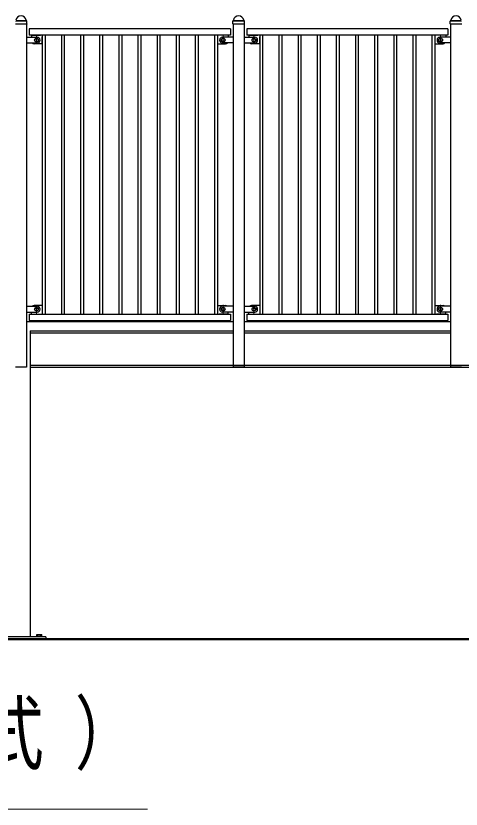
# Model space of a CAD drawing. Units: millimetres on the paper. Extents: x -365 to 0, y -19 to 257.
# Drawn here: x -279.3 to -262.92, y 117.06 to 146.24 of the extents above; entities that cross this region are included whole.
import ezdxf

# ---------------------------------------------------------------- set-up
doc = ezdxf.new("R2010")
doc.units = ezdxf.units.MM
doc.linetypes.add('USER2', pattern=[6, 3, -1, 1, -1])
doc.layers.add('LY_1', color=7, linetype='Continuous', lineweight=25)
doc.styles.add('ＭＳ ゴシック', font='')
doc.styles.get('ＭＳ ゴシック').set_extended_font_data('MS Gothic')

msp = doc.modelspace()

# ---------------------------------------------------------------- linework, layer by layer
at = {"layer": 'LY_1', "color": 4}
for p, q in [((-278.897, 145.937), (-279.316, 145.937)), ((-278.903, 146.059), (-278.912, 146.068)), ((-278.892, 145.943), (-278.897, 145.937)), ((-278.892, 145.943), (-278.894, 146.04)), ((-271.321, 145.943), (-271.318, 146.04)), ((-271.321, 145.943), (-271.316, 145.937)), ((-270.897, 145.937), (-271.316, 145.937)), ((-271.31, 146.059), (-271.301, 146.068)), ((-270.903, 146.059), (-270.912, 146.068)), ((-270.892, 145.943), (-270.897, 145.937)), ((-270.892, 145.943), (-270.894, 146.04)), ((-263.321, 145.943), (-263.318, 146.04)), ((-263.321, 145.943), (-263.316, 145.937)), ((-262.897, 145.937), (-263.316, 145.937)), ((-263.31, 146.059), (-263.301, 146.068))]:
    msp.add_line(p, q, dxfattribs=at)
at = {"layer": 'LY_1', "color": 4, "lineweight": 13}
for p, q in [((-278.903, 146.047), (-279.31, 146.047)), ((-278.921, 146.071), (-279.292, 146.071)), ((-270.903, 146.047), (-271.31, 146.047)), ((-270.921, 146.071), (-271.292, 146.071)), ((-262.903, 146.047), (-263.31, 146.047)), ((-262.921, 146.071), (-263.292, 146.071)), ((-278.507, 145.387), (-278.573, 145.387)), ((-271.706, 145.387), (-271.64, 145.387)), ((-270.507, 145.387), (-270.573, 145.387)), ((-263.706, 145.387), (-263.64, 145.387)), ((-278.573, 145.307), (-278.507, 145.307)), ((-271.64, 145.307), (-271.706, 145.307)), ((-270.573, 145.307), (-270.507, 145.307)), ((-263.64, 145.307), (-263.706, 145.307)), ((-278.507, 135.486), (-278.573, 135.486)), ((-278.573, 135.406), (-278.507, 135.406)), ((-271.706, 135.486), (-271.64, 135.486)), ((-271.64, 135.486), (-271.706, 135.486)), ((-271.64, 135.406), (-271.706, 135.406)), ((-271.706, 135.406), (-271.64, 135.406)), ((-270.507, 135.486), (-270.573, 135.486)), ((-270.573, 135.406), (-270.507, 135.406)), ((-263.706, 135.486), (-263.64, 135.486)), ((-263.64, 135.486), (-263.706, 135.486)), ((-263.64, 135.406), (-263.706, 135.406)), ((-263.706, 135.406), (-263.64, 135.406))]:
    msp.add_line(p, q, dxfattribs=at)
at = {"layer": 'LY_1'}
for p, q in [((-278.905, 145.937), (-278.905, 133.313)), ((-271.308, 145.937), (-271.308, 133.313)), ((-270.905, 145.937), (-270.905, 133.313)), ((-263.308, 145.937), (-263.308, 133.313)), ((-278.807, 145.76), (-278.807, 145.533)), ((-271.406, 145.76), (-278.807, 145.76)), ((-271.406, 145.76), (-271.406, 145.533)), ((-270.807, 145.76), (-270.807, 145.533)), ((-263.406, 145.76), (-270.807, 145.76)), ((-263.406, 145.76), (-263.406, 145.533)), ((-271.406, 145.533), (-278.807, 145.533)), ((-278.727, 145.533), (-278.393, 145.533)), ((-278.727, 145.533), (-278.727, 145.453)), ((-278.573, 145.387), (-278.507, 145.387)), ((-278.327, 145.533), (-278.327, 135.26)), ((-278.327, 145.213), (-278.327, 145.467)), ((-278.22, 145.533), (-278.22, 135.26)), ((-277.623, 145.533), (-277.623, 135.26)), ((-277.516, 145.533), (-277.516, 135.26)), ((-276.919, 145.533), (-276.919, 135.26)), ((-276.813, 145.533), (-276.813, 135.26)), ((-276.216, 145.533), (-276.216, 135.26)), ((-276.109, 145.533), (-276.109, 135.26)), ((-275.512, 145.533), (-275.512, 135.26)), ((-275.405, 145.533), (-275.405, 135.26)), ((-274.808, 145.533), (-274.808, 135.26)), ((-274.701, 145.533), (-274.701, 135.26)), ((-274.104, 145.533), (-274.104, 135.26)), ((-273.998, 145.533), (-273.998, 135.26)), ((-273.401, 145.533), (-273.401, 135.26)), ((-273.294, 145.533), (-273.294, 135.26)), ((-272.697, 145.533), (-272.697, 135.26)), ((-272.59, 145.533), (-272.59, 135.26)), ((-271.993, 145.533), (-271.993, 135.26)), ((-271.886, 145.533), (-271.886, 135.26)), ((-271.486, 145.533), (-271.82, 145.533)), ((-271.64, 145.387), (-271.706, 145.387)), ((-271.486, 145.533), (-271.486, 145.453)), ((-263.406, 145.533), (-270.807, 145.533)), ((-270.727, 145.533), (-270.393, 145.533)), ((-270.727, 145.533), (-270.727, 145.453)), ((-270.573, 145.387), (-270.507, 145.387)), ((-270.327, 145.533), (-270.327, 135.26)), ((-270.327, 145.213), (-270.327, 145.467)), ((-270.22, 145.533), (-270.22, 135.26)), ((-269.623, 145.533), (-269.623, 135.26)), ((-269.516, 145.533), (-269.516, 135.26)), ((-268.919, 145.533), (-268.919, 135.26)), ((-268.813, 145.533), (-268.813, 135.26)), ((-268.216, 145.533), (-268.216, 135.26)), ((-268.109, 145.533), (-268.109, 135.26)), ((-267.512, 145.533), (-267.512, 135.26)), ((-267.405, 145.533), (-267.405, 135.26)), ((-266.808, 145.533), (-266.808, 135.26)), ((-266.701, 145.533), (-266.701, 135.26)), ((-266.104, 145.533), (-266.104, 135.26)), ((-265.998, 145.533), (-265.998, 135.26)), ((-265.401, 145.533), (-265.401, 135.26)), ((-265.294, 145.533), (-265.294, 135.26)), ((-264.697, 145.533), (-264.697, 135.26)), ((-264.59, 145.533), (-264.59, 135.26)), ((-263.993, 145.533), (-263.993, 135.26)), ((-263.886, 145.533), (-263.886, 135.26)), ((-263.486, 145.533), (-263.82, 145.533)), ((-263.64, 145.387), (-263.706, 145.387)), ((-263.486, 145.533), (-263.486, 145.453)), ((-278.327, 145.213), (-278.627, 145.213)), ((-278.573, 145.307), (-278.507, 145.307)), ((-271.886, 145.213), (-271.586, 145.213)), ((-271.64, 145.307), (-271.706, 145.307)), ((-270.327, 145.213), (-270.627, 145.213)), ((-270.573, 145.307), (-270.507, 145.307)), ((-263.886, 145.213), (-263.586, 145.213)), ((-263.64, 145.307), (-263.706, 145.307)), ((-278.327, 135.58), (-278.627, 135.58)), ((-278.573, 135.486), (-278.507, 135.486)), ((-278.573, 135.406), (-278.507, 135.406)), ((-278.327, 135.58), (-278.327, 135.326)), ((-271.886, 135.58), (-271.886, 135.326)), ((-271.886, 135.58), (-271.586, 135.58)), ((-271.64, 135.486), (-271.706, 135.486)), ((-271.64, 135.406), (-271.706, 135.406)), ((-270.327, 135.58), (-270.627, 135.58)), ((-270.573, 135.486), (-270.507, 135.486)), ((-270.573, 135.406), (-270.507, 135.406)), ((-270.327, 135.58), (-270.327, 135.326)), ((-263.886, 135.58), (-263.886, 135.326)), ((-263.886, 135.58), (-263.586, 135.58)), ((-263.64, 135.486), (-263.706, 135.486)), ((-263.64, 135.406), (-263.706, 135.406)), ((-278.807, 135.26), (-278.807, 135.033)), ((-278.807, 135.26), (-271.406, 135.26)), ((-278.727, 135.26), (-278.727, 135.34)), ((-278.727, 135.26), (-278.393, 135.26)), ((-271.486, 135.26), (-271.82, 135.26)), ((-271.486, 135.26), (-271.486, 135.34)), ((-271.406, 135.26), (-271.406, 135.033)), ((-270.807, 135.26), (-270.807, 135.033)), ((-270.807, 135.26), (-263.406, 135.26)), ((-270.727, 135.26), (-270.727, 135.34)), ((-270.727, 135.26), (-270.393, 135.26)), ((-263.486, 135.26), (-263.82, 135.26)), ((-263.486, 135.26), (-263.486, 135.34)), ((-263.406, 135.26), (-263.406, 135.033)), ((-271.308, 134.98), (-278.905, 134.98)), ((-278.807, 135.033), (-271.406, 135.033)), ((-263.308, 134.98), (-270.905, 134.98)), ((-270.807, 135.033), (-263.406, 135.033)), ((-278.773, 134.647), (-271.308, 134.647)), ((-278.773, 134.647), (-278.773, 123.393)), ((-278.773, 134.573), (-271.308, 134.573)), ((-270.905, 134.647), (-263.308, 134.647)), ((-270.905, 134.573), (-263.308, 134.573)), ((-278.773, 133.387), (-255.44, 133.387)), ((-278.905, 133.313), (-279.308, 133.313)), ((-278.773, 133.313), (-255.44, 133.313)), ((-270.905, 133.313), (-271.308, 133.313)), ((-262.905, 133.313), (-263.308, 133.313)), ((-278.532, 123.481), (-278.347, 123.481)), ((-278.532, 123.415), (-278.532, 123.481)), ((-278.493, 123.415), (-278.493, 123.481)), ((-278.386, 123.415), (-278.386, 123.481)), ((-278.347, 123.415), (-278.347, 123.481)), ((-278.19, 123.393), (-280.023, 123.393)), ((-278.54, 123.415), (-278.34, 123.415)), ((-278.54, 123.393), (-278.54, 123.415)), ((-278.34, 123.393), (-278.34, 123.415)), ((-278.19, 123.393), (-278.19, 123.313))]:
    msp.add_line(p, q, dxfattribs=at)
at = {"layer": 'LY_1', "color": 131, "lineweight": 13}
for p, q in [((-278.905, 145.453), (-278.905, 145.24)), ((-271.308, 145.453), (-271.308, 145.24)), ((-270.905, 145.453), (-270.905, 145.24)), ((-263.308, 145.453), (-263.308, 145.24)), ((-278.905, 135.553), (-278.905, 135.34)), ((-271.308, 135.553), (-271.308, 135.34)), ((-271.308, 135.34), (-271.308, 135.553)), ((-270.905, 135.553), (-270.905, 135.34)), ((-263.308, 135.553), (-263.308, 135.34)), ((-263.308, 135.34), (-263.308, 135.553))]:
    msp.add_line(p, q, dxfattribs=at)
at = {"layer": 'LY_1', "color": 131}
for p, q in [((-278.905, 145.453), (-278.513, 145.453)), ((-271.308, 145.453), (-271.7, 145.453)), ((-270.905, 145.453), (-270.513, 145.453)), ((-263.308, 145.453), (-263.7, 145.453)), ((-278.905, 145.24), (-278.513, 145.24)), ((-271.308, 145.24), (-271.7, 145.24)), ((-270.905, 145.24), (-270.513, 145.24)), ((-263.308, 145.24), (-263.7, 145.24)), ((-278.905, 135.553), (-278.513, 135.553)), ((-271.308, 135.553), (-271.7, 135.553)), ((-271.308, 135.553), (-271.7, 135.553)), ((-270.905, 135.553), (-270.513, 135.553)), ((-263.308, 135.553), (-263.7, 135.553)), ((-263.308, 135.553), (-263.7, 135.553)), ((-278.905, 135.34), (-278.513, 135.34)), ((-271.308, 135.34), (-271.7, 135.34)), ((-271.308, 135.34), (-271.7, 135.34)), ((-270.905, 135.34), (-270.513, 135.34)), ((-263.308, 135.34), (-263.7, 135.34)), ((-263.308, 135.34), (-263.7, 135.34))]:
    msp.add_line(p, q, dxfattribs=at)
at = {"layer": 'LY_1', "color": 131, "linetype": 'USER2', "lineweight": 13}
for p, q in [((-278.54, 145.347), (-278.54, 145.501)), ((-278.54, 145.347), (-278.54, 145.192)), ((-271.673, 145.347), (-271.673, 145.501)), ((-271.673, 145.347), (-271.673, 145.192)), ((-270.54, 145.347), (-270.54, 145.501)), ((-270.54, 145.347), (-270.54, 145.192)), ((-263.673, 145.347), (-263.673, 145.501)), ((-263.673, 145.347), (-263.673, 145.192)), ((-278.54, 135.446), (-278.54, 135.601)), ((-278.54, 135.446), (-278.54, 135.292)), ((-271.673, 135.446), (-271.673, 135.601)), ((-271.673, 135.446), (-271.673, 135.601)), ((-271.673, 135.446), (-271.673, 135.292)), ((-271.673, 135.446), (-271.673, 135.292)), ((-270.54, 135.446), (-270.54, 135.601)), ((-270.54, 135.446), (-270.54, 135.292)), ((-263.673, 135.446), (-263.673, 135.601)), ((-263.673, 135.446), (-263.673, 135.601)), ((-263.673, 135.446), (-263.673, 135.292)), ((-263.673, 135.446), (-263.673, 135.292))]:
    msp.add_line(p, q, dxfattribs=at)
at = {"layer": 'LY_1', "lineweight": 50}
msp.add_line((-354.44, 123.313), (-204.213, 123.313), dxfattribs=at)
at = {"layer": 'LY_1', "lineweight": 13}
msp.add_lwpolyline([(-341.496, 127.094), (-331.458, 117.056), (-274.458, 117.056)], dxfattribs=at)
at = {"layer": 'LY_1'}
for centre in [(-278.54, 145.347), (-271.673, 145.347), (-270.54, 145.347), (-263.673, 145.347), (-278.54, 135.446), (-271.673, 135.446), (-270.54, 135.446), (-263.673, 135.446)]:
    msp.add_circle(centre, 0.07, dxfattribs=at)
at = {"layer": 'LY_1', "color": 4}
for centre, radius, start, end in [((-279.106, 146.043), 0.194, 9.1717, 170.8283), ((-271.106, 146.043), 0.194, 9.1717, 170.8283), ((-263.106, 146.043), 0.194, 9.1717, 170.8283), ((-278.903, 146.076), 0.012, 189.1717, 225), ((-278.922, 146.039), 0.028, 1.0059, 45), ((-271.29, 146.039), 0.028, 135, 178.9941), ((-271.31, 146.076), 0.012, 315, 353.8084), ((-270.903, 146.076), 0.012, 189.1717, 225), ((-270.922, 146.039), 0.028, 1.0059, 45), ((-263.29, 146.039), 0.028, 135, 178.9941), ((-263.31, 146.076), 0.012, 315, 353.8084)]:
    msp.add_arc(centre, radius, start, end, dxfattribs=at)
at = {"layer": 'LY_1'}
for centre, radius, start, end in [((-278.573, 145.347), 0.04, 90, 270), ((-278.513, 145.347), 0.107, 270, 90), ((-278.507, 145.347), 0.04, 270, 90), ((-271.7, 145.347), 0.107, 90, 270), ((-271.706, 145.347), 0.04, 90, 270), ((-271.64, 145.347), 0.04, 270, 90), ((-270.573, 145.347), 0.04, 90, 270), ((-270.513, 145.347), 0.107, 270, 90), ((-270.507, 145.347), 0.04, 270, 90), ((-263.7, 145.347), 0.107, 90, 270), ((-263.706, 145.347), 0.04, 90, 270), ((-263.64, 145.347), 0.04, 270, 90), ((-278.627, 145.313), 0.1, 227.1645, 270), ((-271.586, 145.313), 0.1, 270, 312.8355), ((-270.627, 145.313), 0.1, 227.1645, 270), ((-263.586, 145.313), 0.1, 270, 312.8355), ((-278.627, 135.48), 0.1, 90, 132.8355), ((-278.573, 135.446), 0.04, 90, 270), ((-278.513, 135.446), 0.107, 270, 90), ((-278.507, 135.446), 0.04, 270, 90), ((-271.7, 135.446), 0.107, 90, 270), ((-271.7, 135.446), 0.107, 90, 270), ((-271.706, 135.446), 0.04, 90, 270), ((-271.64, 135.446), 0.04, 270, 90), ((-271.586, 135.48), 0.1, 47.1645, 90), ((-270.627, 135.48), 0.1, 90, 132.8355), ((-270.573, 135.446), 0.04, 90, 270), ((-270.513, 135.446), 0.107, 270, 90), ((-270.507, 135.446), 0.04, 270, 90), ((-263.7, 135.446), 0.107, 90, 270), ((-263.7, 135.446), 0.107, 90, 270), ((-263.706, 135.446), 0.04, 90, 270), ((-263.64, 135.446), 0.04, 270, 90), ((-263.586, 135.48), 0.1, 47.1645, 90)]:
    msp.add_arc(centre, radius, start, end, dxfattribs=at)
at = {"layer": 'LY_1', "color": 4, "lineweight": 13}
for centre, start, end in [((-278.573, 145.347), 90, 270), ((-278.507, 145.347), 270, 90), ((-271.706, 145.347), 90, 270), ((-271.64, 145.347), 270, 90), ((-270.573, 145.347), 90, 270), ((-270.507, 145.347), 270, 90), ((-263.706, 145.347), 90, 270), ((-263.64, 145.347), 270, 90), ((-278.573, 135.446), 90, 270), ((-278.507, 135.446), 270, 90), ((-271.706, 135.446), 90, 270), ((-271.706, 135.446), 90, 270), ((-271.64, 135.446), 270, 90), ((-271.64, 135.446), 270, 90), ((-270.573, 135.446), 90, 270), ((-270.507, 135.446), 270, 90), ((-263.706, 135.446), 90, 270), ((-263.706, 135.446), 90, 270), ((-263.64, 135.446), 270, 90), ((-263.64, 135.446), 270, 90)]:
    msp.add_arc(centre, 0.04, start, end, dxfattribs=at)

# ---------------------------------------------------------------- texts
at = {"layer": 'LY_1', "insert": (-331.458, 119.706), "char_height": 2.199, "attachment_point": 4, "style": 'ＭＳ ゴシック'}
msp.add_mtext('\\T1.51;\\W0.75;ターンバックル:呼びM16（パイプ式）', dxfattribs=at)

doc.saveas('drawing.dxf')
